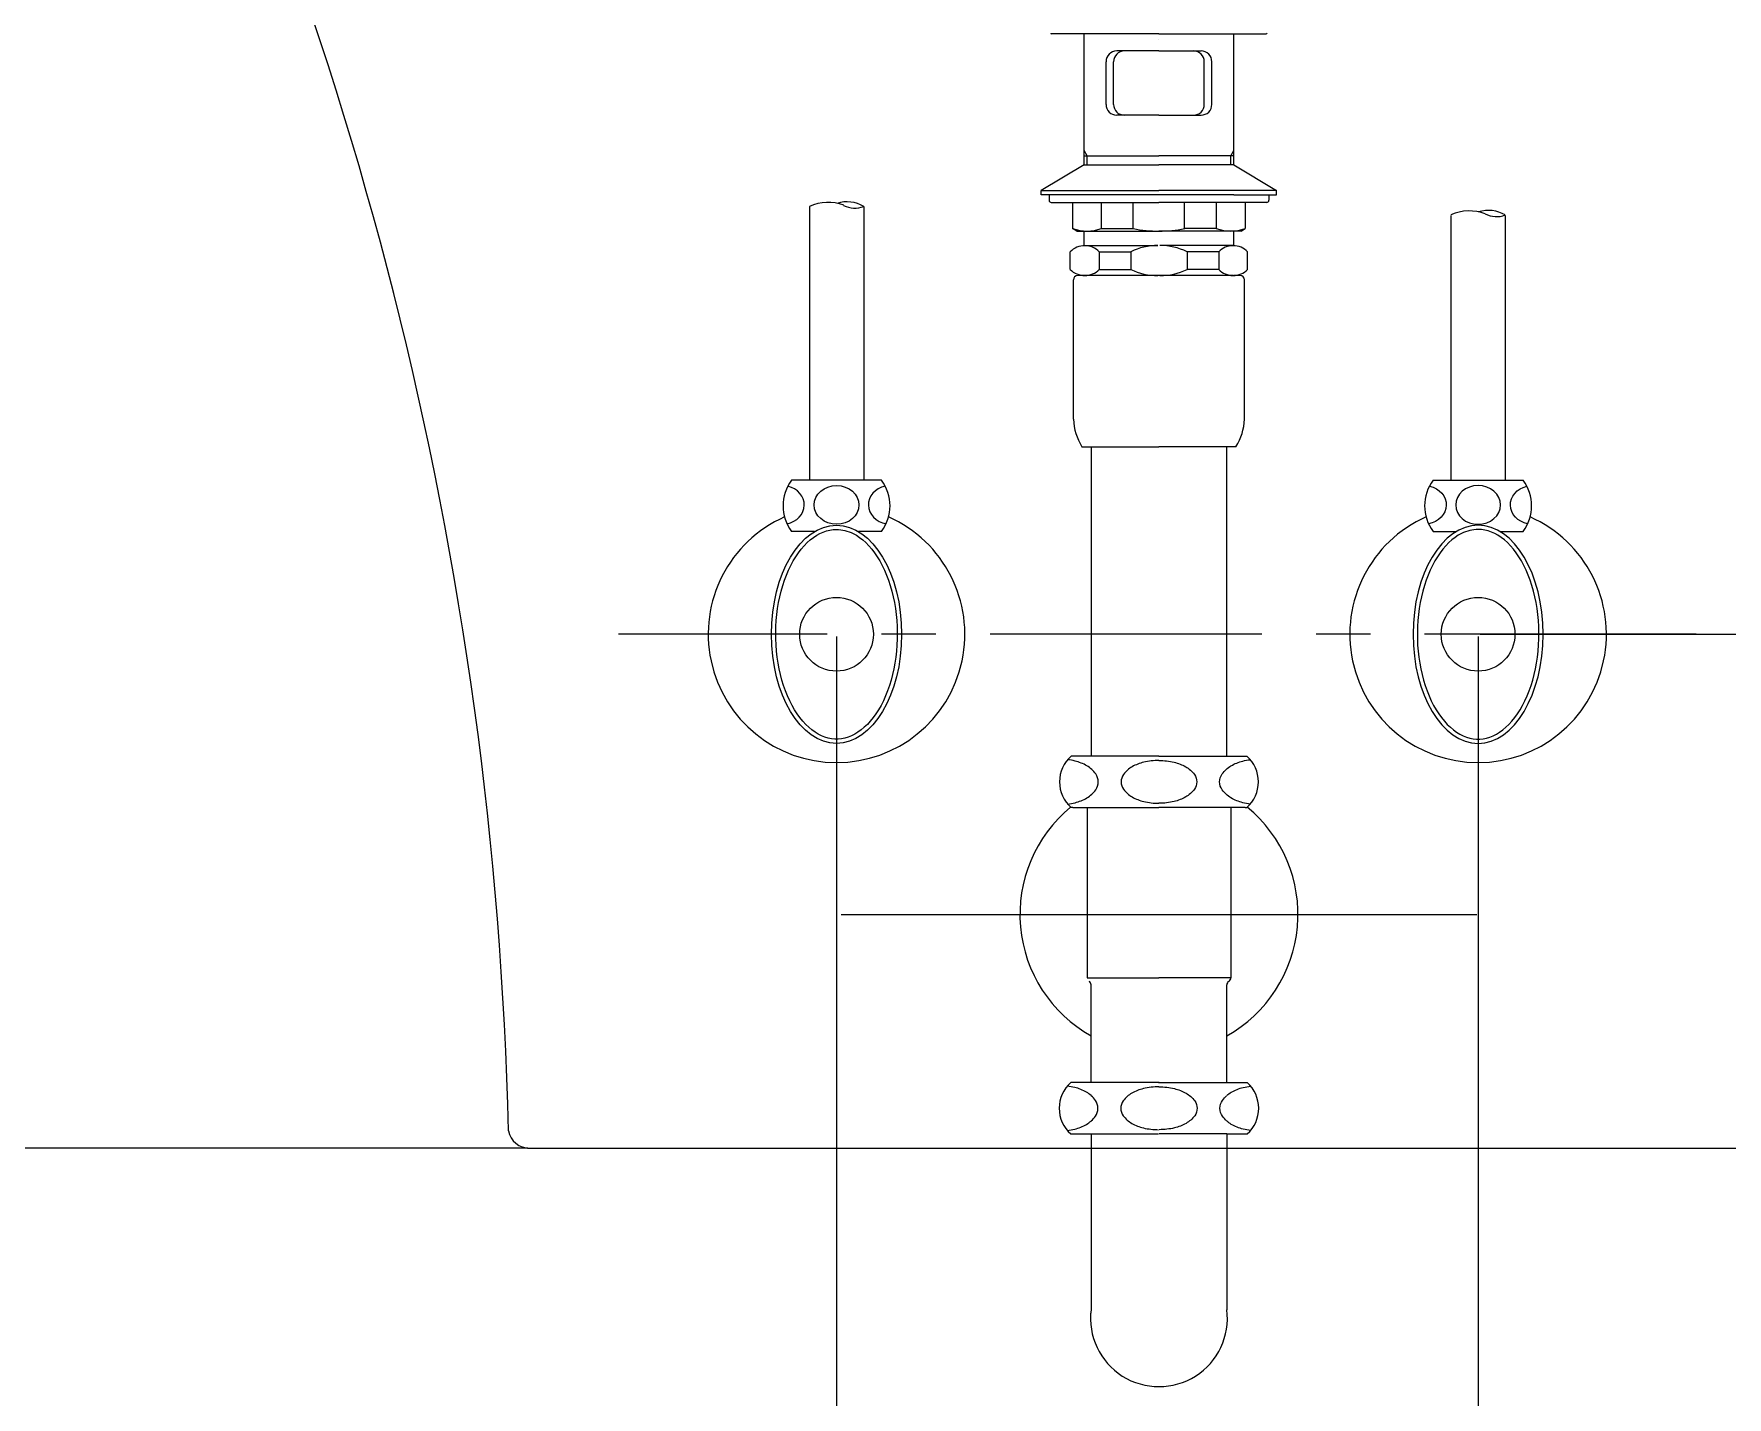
# Model space of a CAD drawing. Extents: x 69200 to 71625, y 58354 to 61785.
# Drawn here: x 69682.7 to 70078.6, y 59567.8 to 59886.5 of the extents above; entities that cross this region are included whole.
import ezdxf

# ---------------------------------------------------------------- set-up
doc = ezdxf.new("R2010")
doc.units = 0
doc.header["$MEASUREMENT"] = 0
doc.linetypes.add('CENTER', pattern=[50.8, 31.75, -6.35, 6.35, -6.35])
doc.layers.get('0').update_dxf_attribs({"linetype": 'CONTINUOUS'})
doc.layers.get('Defpoints').update_dxf_attribs({"linetype": 'CONTINUOUS'})
for name, color, linetype in [('1', 1, 'CONTINUOUS'), ('3', 3, 'CONTINUOUS'), ('4', 3, 'CONTINUOUS'), ('6', 6, 'CONTINUOUS'), ('7', 7, 'CONTINUOUS'), ('CENTER', 1, 'CONTINUOUS')]:
    doc.layers.add(name, color=color, linetype=linetype)
doc.styles.add('h', font='', dxfattribs={"height": 30})
doc.styles.get('h').set_extended_font_data('Haansoft Batang')
doc.dimstyles.new('AM_ISO$0', dxfattribs={"dimtxt": 3, "dimasz": 20, "dimexe": 10, "dimexo": 0.5, "dimgap": 10, "dimtad": 1, "dimdec": 0, "dimdsep": 46, "dimtxsty": 'h', "dimcen": -5, "dimclrd": 256, "dimclre": 256, "dimclrt": 256, "dimadec": 0, "dimazin": 2, "dimtp": 0.1, "dimtm": 0.1, "dimtfac": 0.71, "dimtdec": 0, "dimtmove": 0, "dimatfit": 3, "dimfxl": 0, "dimlwd": -1, "dimlwe": -1, "dimarcsym": 0})

# ---------------------------------------------------------------- blocks, each defined once
blk = doc.blocks.new('A$C0AD15609')
at = {"layer": '1', "color": 0}
blk.add_line((148.65, 110.05), (0, 110.05), dxfattribs=at)
at = {"layer": '4', "color": 0}
for p, q in [((58.08, 147.09), (53.78, 147.09)), ((74.33, 147.09), (58.08, 147.09)), ((74.33, 147.09), (90.58, 147.09)), ((90.58, 147.09), (94.87, 147.09)), ((54.18, 135.09), (53.78, 135.09)), ((54.18, 135.09), (74.33, 135.09)), ((57.53, 135.09), (57.53, 95.31)), ((94.48, 135.09), (74.33, 135.09)), ((91.13, 135.09), (91.13, 95.31)), ((94.48, 135.09), (94.87, 135.09)), ((57.53, 95.31), (74.33, 95.31)), ((91.13, 95.31), (74.33, 95.31)), ((58.45, 70.79), (58.45, 93.67)), ((90.2, 70.79), (90.2, 93.67)), ((58.45, 70.79), (53.71, 70.79)), ((74.25, 70.79), (58.45, 70.79)), ((74.25, 70.79), (74.33, 70.79)), ((74.4, 70.79), (74.33, 70.79)), ((74.4, 70.79), (90.2, 70.79)), ((90.2, 70.79), (94.94, 70.79)), ((53.71, 58.79), (58.45, 58.79)), ((58.45, 58.79), (74.25, 58.79)), ((58.45, 58.79), (58.45, 17.71)), ((90.2, 58.79), (74.4, 58.79)), ((90.2, 58.79), (90.2, 17.71)), ((90.2, 58.79), (94.94, 58.79))]:
    blk.add_line(p, q, dxfattribs=at)
for points in [[(60.13, 141.09, 0.155217), (59.54, 142.95, 0.106747), (57.48, 144.84, 0.073043), (54.71, 145.96, 0.028511), (52.98, 146.27, 0.059523)], [(66.04, 142.83, 0.32729), (66.04, 139.35, 0.106373), (68.07, 137.56, 0.071219), (70.77, 136.5, 0.057537), (74.33, 136.09, 0.057537)], [(74.33, 146.09, 0.057537), (70.77, 145.68, 0.071219), (68.07, 144.63, 0.106373), (66.04, 142.83, 0.159483)], [(74.33, 146.09, -0.057537), (77.88, 145.68, -0.071219), (80.58, 144.63, -0.106373), (82.61, 142.83, -0.159483)], [(82.61, 142.83, -0.32729), (82.61, 139.35, -0.106373), (80.58, 137.56, -0.071219), (77.88, 136.5, -0.057537), (74.33, 136.09, -0.057537)], [(88.52, 141.09, -0.155217), (89.11, 142.95, -0.106747), (91.17, 144.84, -0.073043), (93.94, 145.96, -0.028511), (95.67, 146.27, -0.059523)], [(52.98, 135.91, 0.028511), (54.71, 136.23, 0.073043), (57.48, 137.34, 0.106747), (59.54, 139.24, 0.155217), (60.13, 141.09, 0.155217)], [(95.67, 135.91, -0.028511), (93.94, 136.23, -0.073043), (91.17, 137.34, -0.106747), (89.11, 139.24, -0.155217), (88.52, 141.09, -0.155217)], [(58.45, 67.78, 0.049056), (57.4, 68.54, 0.073043), (54.63, 69.66, 0.028511), (52.9, 69.97)], [(60.05, 64.79, 0.155217), (59.46, 66.65, 0.054411), (58.51, 67.72, 0.054411)], [(74.33, 69.79, 0.05879), (70.69, 69.38, 0.071219), (67.99, 68.33, 0.106373), (65.97, 66.53, 0.159483)], [(74.33, 69.79, -0.05879), (77.96, 69.38, -0.071219), (80.66, 68.33, -0.106373), (82.68, 66.53, -0.159483)], [(88.6, 64.79, -0.155217), (89.19, 66.65, -0.05495), (90.15, 67.73, -0.05495)], [(90.2, 67.78, -0.049056), (91.25, 68.54, -0.073043), (94.02, 69.66, -0.028511), (95.75, 69.97)], [(58.51, 61.86, 0.054321), (59.46, 62.94, 0.155217), (60.05, 64.79)], [(65.97, 66.53, 0.32729), (65.97, 63.05, 0.106373), (67.99, 61.26, 0.071219), (70.69, 60.2, 0.057537), (74.25, 59.79, 0.057537)], [(82.68, 66.53, -0.32729), (82.68, 63.05, -0.106373), (80.66, 61.26, -0.071219), (77.96, 60.2, -0.057537), (74.4, 59.79, -0.057537)], [(90.14, 61.86, -0.054539), (89.19, 62.94, -0.155217), (88.6, 64.79)], [(52.9, 59.61, 0.028511), (54.63, 59.93, 0.073043), (57.4, 61.04, 0.049056), (58.45, 61.81, 0.049056)], [(95.75, 59.61, -0.028511), (94.02, 59.93, -0.073043), (91.25, 61.04, -0.049056), (90.2, 61.81, -0.049056)]]:
    blk.add_lwpolyline(points, format="xyb", dxfattribs=at)
for centre, radius, start, end in [((59.08, 141.09), 8, 131.4096, 228.5904), ((89.58, 141.09), 8, 311.4096, 48.5904), ((74.33, 110.09), 32.5, 129.4471, 240.7605), ((74.33, 110.09), 32.5, 299.2395, 50.5529), ((90.13, 95.31), 1, 301.2974, 0), ((57.53, 93.67), 0.925, 0, 58.7026), ((91.13, 93.67), 0.925, 121.2974, 180), ((59, 64.79), 8, 131.4096, 228.5904), ((89.65, 64.79), 8, 311.4096, 48.5904), ((74.33, 15.72), 16, 172.8334, 7.1666), ((74.33, 15.72), 16, 172.8334, 180)]:
    blk.add_arc(centre, radius, start, end, dxfattribs=at)
blk = doc.blocks.new('A$C6F841AA5')
at = {"layer": '6', "color": 0}
for p, q in [((44.65, 130), (44.65, 66)), ((57.35, 130), (57.35, 66)), ((194.65, 127.88), (194.65, 66)), ((207.35, 127.9), (207.35, 66)), ((57.35, 66), (40.5, 66)), ((61.5, 66), (57.35, 66)), ((190.5, 66), (194.65, 66)), ((194.65, 66), (211.5, 66)), ((45.86, 54), (40.5, 54)), ((61.5, 54), (56.14, 54)), ((190.5, 54), (195.86, 54)), ((206.14, 54), (211.5, 54))]:
    blk.add_line(p, q, dxfattribs=at)
for centre in [(51, 30), (201, 30)]:
    blk.add_circle(centre, 8.62, dxfattribs=at)
for centre, radius, start, end in [((48.5, 60), 10, 143.1301, 216.8699), ((53.5, 60), 10, 323.1301, 36.8699), ((198.5, 60), 10, 143.1301, 216.8699), ((203.5, 60), 10, 323.1301, 36.8699), ((51, 30), 30, 113.9173, 66.0827), ((201, 30), 30, 113.9173, 66.0827)]:
    blk.add_arc(centre, radius, start, end, dxfattribs=at)
for centre, major_axis, start_param, end_param in [((38.23, 60.23), (-5.23, 0), 1.800504, 4.443058), ((63.68, 60.23), (5.23, 0), 1.824119, 4.49897)]:
    blk.add_ellipse(centre, major_axis=major_axis, ratio=0.866391, start_param=start_param, end_param=end_param, dxfattribs=at)
for centre, major_axis, ratio in [((51, 60.23), (5.23, 0), 0.866391), ((51, 30), (0, 25.5), 0.596529)]:
    blk.add_ellipse(centre, major_axis=major_axis, ratio=ratio, dxfattribs=at)
at = {"layer": '6', "color": 0, "extrusion": (0, 0, -1)}
for centre, major_axis, start_param, end_param in [((188.32, 60.23), (-5.23, 0), 1.824119, 4.49897), ((213.77, 60.23), (5.23, 0), 1.800504, 4.443058)]:
    blk.add_ellipse(centre, major_axis=major_axis, ratio=0.866391, start_param=start_param, end_param=end_param, dxfattribs=at)
for centre, major_axis, ratio in [((201, 60.23), (-5.23, 0), 0.866391), ((201, 30), (0, 25.5), 0.596529)]:
    blk.add_ellipse(centre, major_axis=major_axis, ratio=ratio, dxfattribs=at)
at = {"layer": '6', "color": 0}
for points in [[(51, 54.5), (48.92, 54.5), (46.82, 53.69), (42.92, 50.45), (41.15, 48.01), (38.43, 41.98), (37.47, 38.4), (36.62, 30.88), (36.72, 26.95), (37.96, 19.6), (39.09, 16.17), (42.1, 10.58), (43.98, 8.43), (47.98, 5.78), (50.09, 5.28), (54.24, 5.89), (56.33, 7.01), (60.08, 10.84), (61.73, 13.54), (64.14, 19.97), (64.9, 23.67), (65.37, 31.29), (65.06, 35.19), (63.46, 42.33), (62.16, 45.57), (58.89, 50.67), (56.93, 52.53), (53.61, 54.19), (52.3, 54.5), (51, 54.5)], [(201, 54.5), (203.08, 54.5), (205.18, 53.69), (209.08, 50.45), (210.85, 48.01), (213.57, 41.98), (214.53, 38.4), (215.38, 30.88), (215.28, 26.95), (214.04, 19.6), (212.91, 16.17), (209.9, 10.58), (208.02, 8.43), (204.02, 5.78), (201.91, 5.28), (197.76, 5.89), (195.67, 7.01), (191.92, 10.84), (190.27, 13.54), (187.86, 19.97), (187.1, 23.67), (186.63, 31.29), (186.94, 35.19), (188.54, 42.33), (189.84, 45.57), (193.11, 50.67), (195.07, 52.53), (198.39, 54.19), (199.7, 54.5), (201, 54.5)]]:
    blk.add_open_spline(points, degree=3, knots=[0, 0, 0, 0, 0.46111, 0.46111, 0.922219, 0.922219, 1.383329, 1.383329, 1.844439, 1.844439, 2.305549, 2.305549, 2.766658, 2.766658, 3.227768, 3.227768, 3.688878, 3.688878, 4.149988, 4.149988, 4.611097, 4.611097, 5.072207, 5.072207, 5.533317, 5.533317, 5.994427, 5.994427, 6.283185, 6.283185, 6.283185, 6.283185], dxfattribs=at)
at = {"layer": 'CENTER', "color": 0, "linetype": 'CENTER', "ltscale": 2}
blk.add_line((252, 30), (0, 30), dxfattribs=at)
blk = doc.blocks.new('*D31')
at = {"linetype": 'ByBlock'}
for p, q in [((70028.24, 60025.85), (70265.27, 60025.85)), ((70255.27, 60005.85), (70255.27, 59766.15)), ((70020.86, 59746.15), (70265.27, 59746.15))]:
    blk.add_line(p, q, dxfattribs=at)
for points in [[(70251.94, 60005.85), (70258.61, 60005.85), (70255.27, 60025.85)], [(70251.94, 59766.15), (70258.61, 59766.15), (70255.27, 59746.15)]]:
    blk.add_solid(points)
at = {"layer": 'Defpoints', "color": 0}
for p in [(70027.74, 60025.85), (70020.36, 59746.15), (70255.27, 59746.15)]:
    blk.add_point(p, dxfattribs=at)
at = {"insert": (70230.27, 59886), "char_height": 30, "attachment_point": 5, "rotation": 90, "style": 'h'}
blk.add_mtext('280', dxfattribs=at)
blk = doc.blocks.new('*D24')
at = {"linetype": 'ByBlock'}
for p, q in [((69700.23, 60025.85), (69625.13, 60025.85)), ((69635.13, 59646), (69635.13, 60005.85)), ((69798.21, 59626), (69625.13, 59626))]:
    blk.add_line(p, q, dxfattribs=at)
for points in [[(69631.8, 60005.85), (69638.47, 60005.85), (69635.13, 60025.85)], [(69631.8, 59646), (69638.47, 59646), (69635.13, 59626)]]:
    blk.add_solid(points)
at = {"layer": 'Defpoints', "color": 0}
for p in [(69635.13, 60025.85), (69700.73, 60025.85), (69798.71, 59626)]:
    blk.add_point(p, dxfattribs=at)
at = {"insert": (69610.13, 59825.93), "char_height": 30, "attachment_point": 5, "rotation": 90, "style": 'h'}
blk.add_mtext('400', dxfattribs=at)
blk = doc.blocks.new('*D32')
at = {"linetype": 'ByBlock'}
for p, q in [((69870.36, 59745.65), (69870.36, 59491.61)), ((70020.36, 59745.65), (70020.36, 59491.61)), ((69890.36, 59501.61), (70000.36, 59501.61))]:
    blk.add_line(p, q, dxfattribs=at)
for points in [[(69890.36, 59504.94), (69890.36, 59498.28), (69870.36, 59501.61)], [(70000.36, 59504.94), (70000.36, 59498.28), (70020.36, 59501.61)]]:
    blk.add_solid(points)
at = {"layer": 'Defpoints', "color": 0}
for p in [(69870.36, 59746.15), (70020.36, 59746.15), (70020.36, 59501.61)]:
    blk.add_point(p, dxfattribs=at)
at = {"insert": (69945.36, 59526.61), "char_height": 30, "attachment_point": 5, "style": 'h'}
blk.add_mtext('150', dxfattribs=at)

msp = doc.modelspace()

# ---------------------------------------------------------------- linework, layer by layer
for p, q in [((69947.74, 59789.99, -57.71), (69945.74, 59789.99, -57.71)), ((69798.09, 59626, -57.71), (70092.9, 59626, -57.71))]:
    msp.add_line(p, q)
for centre, radius, start, end in [((68910.53, 59608.69, -57.71), 883.4, 1.38699, 27.06983), ((69798.58, 59631, -57.71), 5, 190.7145, 270)]:
    msp.add_arc(centre, radius, start, end)
at = {"layer": '3', "color": 0}
for p, q in [((69945.74, 59886.49, -57.71), (69920.64, 59886.49, -57.71)), ((69945.74, 59886.49, -57.71), (69920.64, 59886.49, -57.71)), ((69928.24, 59855.9, -57.71), (69928.24, 59886.49, -57.71)), ((69928.24, 59855.9, -57.71), (69928.24, 59886.49, -57.71)), ((69945.74, 59886.49, -57.71), (69970.84, 59886.49, -57.71)), ((69945.74, 59886.49, -57.71), (69970.84, 59886.49, -57.71)), ((69963.24, 59855.9, -57.71), (69963.24, 59886.49, -57.71)), ((69963.24, 59855.9, -57.71), (69963.24, 59886.49, -57.71)), ((69945.74, 59882.49, -57.71), (69935.86, 59882.49, -57.71)), ((69945.74, 59882.49, -57.71), (69935.86, 59882.49, -57.71)), ((69945.74, 59882.49, -57.71), (69955.61, 59882.49, -57.71)), ((69945.74, 59882.49, -57.71), (69955.61, 59882.49, -57.71)), ((69933.36, 59869.99, -57.71), (69933.36, 59879.99, -57.71)), ((69933.36, 59869.99, -57.71), (69933.36, 59879.99, -57.71)), ((69935.13, 59869.99, -57.71), (69935.13, 59879.99, -57.71)), ((69935.13, 59869.99, -57.71), (69935.13, 59879.99, -57.71)), ((69956.34, 59869.99, -57.71), (69956.34, 59879.99, -57.71)), ((69956.34, 59869.99, -57.71), (69956.34, 59879.99, -57.71)), ((69958.11, 59869.99, -57.71), (69958.11, 59879.99, -57.71)), ((69958.11, 59869.99, -57.71), (69958.11, 59879.99, -57.71)), ((69945.74, 59867.49, -57.71), (69935.86, 59867.49, -57.71)), ((69945.74, 59867.49, -57.71), (69935.86, 59867.49, -57.71)), ((69945.74, 59867.49, -57.71), (69955.61, 59867.49, -57.71)), ((69945.74, 59867.49, -57.71), (69955.61, 59867.49, -57.71)), ((69928.94, 59857.99, -57.71), (69928.24, 59859.2, -57.71)), ((69928.94, 59857.99, -57.71), (69928.24, 59859.2, -57.71)), ((69928.24, 59857.99, -57.71), (69945.74, 59857.99, -57.71)), ((69928.24, 59857.99, -57.71), (69945.74, 59857.99, -57.71)), ((69928.94, 59855.9, -57.71), (69928.94, 59857.99, -57.71)), ((69928.94, 59855.9, -57.71), (69928.94, 59857.99, -57.71)), ((69963.24, 59857.99, -57.71), (69945.74, 59857.99, -57.71)), ((69963.24, 59857.99, -57.71), (69945.74, 59857.99, -57.71)), ((69962.54, 59857.99, -57.71), (69963.24, 59859.2, -57.71)), ((69962.54, 59857.99, -57.71), (69963.24, 59859.2, -57.71)), ((69962.54, 59855.9, -57.71), (69962.54, 59857.99, -57.71)), ((69962.54, 59855.9, -57.71), (69962.54, 59857.99, -57.71)), ((69928.24, 59855.9, -57.71), (69918.24, 59849.9, -57.71)), ((69928.24, 59855.9, -57.71), (69918.24, 59849.9, -57.71)), ((69928.24, 59855.9, -57.71), (69945.74, 59855.9, -57.71)), ((69928.24, 59855.9, -57.71), (69945.74, 59855.9, -57.71)), ((69963.24, 59855.9, -57.71), (69945.74, 59855.9, -57.71)), ((69963.24, 59855.9, -57.71), (69945.74, 59855.9, -57.71)), ((69963.24, 59855.9, -57.71), (69973.24, 59849.9, -57.71)), ((69963.24, 59855.9, -57.71), (69973.24, 59849.9, -57.71)), ((69918.24, 59849.9, -57.71), (69945.74, 59849.9, -57.71)), ((69918.24, 59848.9, -57.71), (69918.24, 59849.9, -57.71)), ((69918.24, 59849.9, -57.71), (69945.74, 59849.9, -57.71)), ((69918.24, 59848.9, -57.71), (69918.24, 59849.9, -57.71)), ((69973.24, 59849.9, -57.71), (69945.74, 59849.9, -57.71)), ((69973.24, 59849.9, -57.71), (69945.74, 59849.9, -57.71)), ((69973.24, 59848.9, -57.71), (69973.24, 59849.9, -57.71)), ((69973.24, 59848.9, -57.71), (69973.24, 59849.9, -57.71)), ((69928.24, 59848.9, -57.71), (69918.24, 59848.9, -57.71)), ((69928.24, 59848.9, -57.71), (69918.24, 59848.9, -57.71)), ((69920.05, 59848.9, -57.71), (69920.05, 59847.6, -57.71)), ((69920.05, 59848.9, -57.71), (69920.05, 59847.6, -57.71)), ((69920.55, 59847.1, -57.71), (69925.55, 59847.1, -57.71)), ((69920.55, 59847.1, -57.71), (69925.55, 59847.1, -57.71)), ((69925.55, 59847.1, -57.71), (69945.74, 59847.1, -57.71)), ((69925.55, 59847.1, -57.71), (69925.55, 59840.97, -57.71)), ((69925.55, 59847.1, -57.71), (69945.74, 59847.1, -57.71)), ((69925.55, 59847.1, -57.71), (69925.55, 59840.97, -57.71)), ((69963.24, 59848.9, -57.71), (69928.24, 59848.9, -57.71)), ((69963.24, 59848.9, -57.71), (69928.24, 59848.9, -57.71)), ((69932.32, 59840.97, -57.71), (69932.32, 59847.1, -57.71)), ((69932.32, 59840.97, -57.71), (69932.32, 59847.1, -57.71)), ((69939.72, 59840.97, -57.71), (69939.72, 59847.1, -57.71)), ((69939.72, 59840.97, -57.71), (69939.72, 59847.1, -57.71)), ((69965.93, 59847.1, -57.71), (69945.74, 59847.1, -57.71)), ((69965.93, 59847.1, -57.71), (69945.74, 59847.1, -57.71)), ((69951.75, 59840.97, -57.71), (69951.75, 59847.1, -57.71)), ((69951.75, 59840.97, -57.71), (69951.75, 59847.1, -57.71)), ((69959.16, 59840.97, -57.71), (69959.16, 59847.1, -57.71)), ((69959.16, 59840.97, -57.71), (69959.16, 59847.1, -57.71)), ((69963.24, 59848.9, -57.71), (69973.24, 59848.9, -57.71)), ((69963.24, 59848.9, -57.71), (69973.24, 59848.9, -57.71)), ((69965.93, 59847.1, -57.71), (69965.93, 59840.97, -57.71)), ((69970.93, 59847.1, -57.71), (69965.93, 59847.1, -57.71)), ((69965.93, 59847.1, -57.71), (69965.93, 59840.97, -57.71)), ((69970.93, 59847.1, -57.71), (69965.93, 59847.1, -57.71)), ((69971.43, 59848.9, -57.71), (69971.43, 59847.6, -57.71)), ((69971.43, 59848.9, -57.71), (69971.43, 59847.6, -57.71)), ((69926.55, 59840.4, -57.71), (69925.55, 59840.97, -57.71)), ((69926.55, 59840.4, -57.71), (69925.55, 59840.97, -57.71)), ((69926.55, 59840.4, -57.71), (69927.95, 59840.4, -57.71)), ((69926.55, 59840.4, -57.71), (69927.95, 59840.4, -57.71)), ((69927.95, 59840.4, -57.71), (69945.74, 59840.4, -57.71)), ((69927.95, 59840.4, -57.71), (69945.74, 59840.4, -57.71)), ((69928.24, 59836.99, -57.71), (69928.24, 59840.4, -57.71)), ((69928.24, 59836.99, -57.71), (69928.24, 59840.4, -57.71)), ((69932.32, 59840.97, -57.71), (69939.72, 59840.97, -57.71)), ((69932.32, 59840.97, -57.71), (69939.72, 59840.97, -57.71)), ((69963.53, 59840.4, -57.71), (69945.74, 59840.4, -57.71)), ((69963.53, 59840.4, -57.71), (69945.74, 59840.4, -57.71)), ((69959.16, 59840.97, -57.71), (69951.75, 59840.97, -57.71)), ((69959.16, 59840.97, -57.71), (69951.75, 59840.97, -57.71)), ((69963.24, 59836.99, -57.71), (69963.24, 59840.4, -57.71)), ((69963.24, 59836.99, -57.71), (69963.24, 59840.4, -57.71)), ((69964.93, 59840.4, -57.71), (69963.53, 59840.4, -57.71)), ((69964.93, 59840.4, -57.71), (69963.53, 59840.4, -57.71)), ((69964.93, 59840.4, -57.71), (69965.93, 59840.97, -57.71)), ((69964.93, 59840.4, -57.71), (69965.93, 59840.97, -57.71)), ((69924.99, 59831.44, -57.71), (69924.99, 59835.55, -57.71)), ((69924.99, 59831.44, -57.71), (69924.99, 59835.55, -57.71)), ((69928.38, 59836.99, -57.71), (69945.49, 59836.99, -57.71)), ((69928.38, 59836.99, -57.71), (69945.49, 59836.99, -57.71)), ((69931.77, 59835.55, -57.71), (69939.17, 59835.55, -57.71)), ((69931.77, 59835.55, -57.71), (69931.77, 59831.44, -57.71)), ((69931.77, 59835.55, -57.71), (69939.17, 59835.55, -57.71)), ((69931.77, 59835.55, -57.71), (69931.77, 59831.44, -57.71)), ((69939.17, 59835.55, -57.71), (69939.17, 59831.44, -57.71)), ((69939.17, 59835.55, -57.71), (69939.17, 59831.44, -57.71)), ((69963.09, 59836.99, -57.71), (69945.98, 59836.99, -57.71)), ((69963.09, 59836.99, -57.71), (69945.98, 59836.99, -57.71)), ((69952.31, 59835.55, -57.71), (69952.31, 59831.44, -57.71)), ((69959.71, 59835.55, -57.71), (69952.31, 59835.55, -57.71)), ((69952.31, 59835.55, -57.71), (69952.31, 59831.44, -57.71)), ((69959.71, 59835.55, -57.71), (69952.31, 59835.55, -57.71)), ((69959.71, 59835.55, -57.71), (69959.71, 59831.44, -57.71)), ((69959.71, 59835.55, -57.71), (69959.71, 59831.44, -57.71)), ((69966.48, 59831.44, -57.71), (69966.48, 59835.55, -57.71)), ((69966.48, 59831.44, -57.71), (69966.48, 59835.55, -57.71)), ((69945.74, 59829.99, -57.71), (69926.74, 59829.99, -57.71)), ((69945.74, 59829.99, -57.71), (69926.74, 59829.99, -57.71)), ((69931.77, 59831.44, -57.71), (69939.17, 59831.44, -57.71)), ((69931.77, 59831.44, -57.71), (69939.17, 59831.44, -57.71)), ((69963.09, 59829.99, -57.71), (69945.74, 59829.99, -57.71)), ((69963.09, 59829.99, -57.71), (69945.74, 59829.99, -57.71)), ((69959.71, 59831.44, -57.71), (69952.31, 59831.44, -57.71)), ((69959.71, 59831.44, -57.71), (69952.31, 59831.44, -57.71)), ((69962.54, 59829.99, -57.71), (69963.09, 59829.99, -57.71)), ((69962.54, 59829.99, -57.71), (69963.09, 59829.99, -57.71)), ((69963.09, 59829.99, -57.71), (69963.49, 59829.99, -57.71)), ((69963.09, 59829.99, -57.71), (69963.49, 59829.99, -57.71)), ((69964.74, 59829.99, -57.71), (69963.24, 59829.99, -57.71)), ((69964.74, 59829.99, -57.71), (69963.24, 59829.99, -57.71)), ((69925.74, 59796.39, -57.71), (69925.74, 59828.99, -57.71)), ((69925.74, 59796.39, -57.71), (69925.74, 59828.99, -57.71)), ((69965.74, 59796.39, -57.71), (69965.74, 59828.99, -57.71)), ((69965.74, 59823.63, -57.71), (69965.74, 59828.99, -57.71)), ((69965.74, 59796.39, -57.71), (69965.74, 59828.99, -57.71)), ((69965.74, 59823.63, -57.71), (69965.74, 59828.99, -57.71)), ((69927.74, 59789.99, -57.71), (69945.74, 59789.99, -57.71)), ((69927.74, 59789.99, -57.71), (69945.74, 59789.99, -57.71)), ((69929.86, 59789.99, -57.71), (69929.86, 59723.99, -57.71)), ((69929.86, 59789.99, -57.71), (69929.86, 59717.64, -57.71)), ((69963.74, 59789.99, -57.71), (69945.74, 59789.99, -57.71)), ((69963.74, 59789.99, -57.71), (69945.74, 59789.99, -57.71)), ((69961.61, 59723.99, -57.71), (69961.61, 59789.99, -57.71)), ((69961.61, 59717.64, -57.71), (69961.61, 59789.99, -57.71))]:
    msp.add_line(p, q, dxfattribs=at)
for centre, radius, start, end in [((69920.64, 59886.69, -57.71), 0.2, 180, 270), ((69920.64, 59886.69, -57.71), 0.2, 180, 270), ((69970.84, 59886.69, -57.71), 0.2, 270, 0), ((69970.84, 59886.69, -57.71), 0.2, 270, 0), ((69935.86, 59879.99, -57.71), 2.5, 90, 180), ((69935.86, 59879.99, -57.71), 2.5, 90, 180), ((69937.63, 59879.99, -57.71), 2.5, 90, 180), ((69937.63, 59879.99, -57.71), 2.5, 90, 180), ((69953.84, 59879.99, -57.71), 2.5, 0, 90), ((69953.84, 59879.99, -57.71), 2.5, 0, 90), ((69955.61, 59879.99, -57.71), 2.5, 0, 90), ((69955.61, 59879.99, -57.71), 2.5, 0, 90), ((69935.86, 59869.99, -57.71), 2.5, 180, 270), ((69935.86, 59869.99, -57.71), 2.5, 180, 270), ((69937.63, 59869.99, -57.71), 2.5, 180, 270), ((69937.63, 59869.99, -57.71), 2.5, 180, 270), ((69953.84, 59869.99, -57.71), 2.5, 270, 0), ((69953.84, 59869.99, -57.71), 2.5, 270, 0), ((69955.61, 59869.99, -57.71), 2.5, 270, 0), ((69955.61, 59869.99, -57.71), 2.5, 270, 0), ((69920.55, 59847.6, -57.71), 0.5, 180, 270), ((69920.55, 59847.6, -57.71), 0.5, 180, 270), ((69970.93, 59847.6, -57.71), 0.5, 270, 0), ((69970.93, 59847.6, -57.71), 0.5, 270, 0), ((69928.93, 59850.58, -57.71), 10.18, 250.5679, 289.4321), ((69928.93, 59850.58, -57.71), 10.18, 250.5679, 289.4321), ((69945.55, 59869.85, -57.71), 29.46, 258.5956, 270.3737), ((69945.55, 59869.85, -57.71), 29.46, 258.5956, 270.3737), ((69945.93, 59869.85, -57.71), 29.46, 269.6263, 281.4044), ((69945.93, 59869.85, -57.71), 29.46, 269.6263, 281.4044), ((69962.54, 59850.58, -57.71), 10.18, 250.5679, 289.4321), ((69962.54, 59850.58, -57.71), 10.18, 250.5679, 289.4321), ((69928.38, 59832.28, -57.71), 4.7, 43.9409, 136.0591), ((69928.38, 59832.28, -57.71), 4.7, 43.9409, 136.0591), ((69945.27, 59823.39, -57.71), 13.61, 89.0643, 116.6472), ((69945.27, 59823.39, -57.71), 13.61, 89.0643, 116.6472), ((69946.2, 59823.39, -57.71), 13.61, 63.3528, 90.9357), ((69946.2, 59823.39, -57.71), 13.61, 63.3528, 90.9357), ((69963.09, 59832.28, -57.71), 4.7, 43.9409, 136.0591), ((69963.09, 59832.28, -57.71), 4.7, 43.9409, 136.0591), ((69928.38, 59834.7, -57.71), 4.7, 223.9409, 316.0591), ((69928.38, 59834.7, -57.71), 4.7, 223.9409, 316.0591), ((69926.74, 59828.99, -57.71), 1, 90, 180), ((69926.74, 59828.99, -57.71), 1, 90, 180), ((69945.27, 59843.6, -57.71), 13.61, 243.3528, 270.9357), ((69945.27, 59843.6, -57.71), 13.61, 243.3528, 270.9357), ((69946.2, 59843.6, -57.71), 13.61, 269.0643, 296.6472), ((69946.2, 59843.6, -57.71), 13.61, 269.0643, 296.6472), ((69963.09, 59834.7, -57.71), 4.7, 223.9409, 316.0591), ((69963.09, 59834.7, -57.71), 4.7, 223.9409, 316.0591), ((69964.74, 59828.99, -57.71), 1, 0, 90), ((69964.74, 59828.99, -57.71), 1, 0, 90), ((69938.73, 59796.94, -57.71), 13, 182.42, 212.3), ((69938.73, 59796.94, -57.71), 13, 182.42, 212.3), ((69952.75, 59796.94, -57.71), 13, 327.7, 357.58), ((69952.75, 59796.94, -57.71), 13, 327.7, 357.58)]:
    msp.add_arc(centre, radius, start, end, dxfattribs=at)
at = {"layer": '7', "color": 0, "extrusion": (0, 1, 0)}
for p, q in [((69945.74, 59885.24, -71.9), (69945.74, 59885.24, 388.1)), ((69945.74, 59885.24, 388.1), (69945.74, 59885.24, -71.9)), ((69945.74, 59885.24, -71.9), (69945.74, 59885.24, 388.1)), ((69945.74, 59885.24, 388.1), (69945.74, 59885.24, -71.9)), ((69945.74, 59885.24, -37.71), (69945.74, 59885.24, -57.71)), ((69945.74, 59885.24, -37.71), (69945.74, 59885.24, -57.71)), ((69945.74, 59885.24, -37.71), (69945.74, 59885.24, -57.71)), ((69945.74, 59885.24, -37.71), (69945.74, 59885.24, -57.71)), ((69945.74, 59885.24, -71.9), (69945.74, 59885.24, -71.9)), ((69945.74, 59885.24, -71.9), (69945.74, 59885.24, -71.9)), ((69945.74, 59885.24, -71.9), (69945.74, 59885.24, -71.9)), ((69945.74, 59885.24, -71.9), (69945.74, 59885.24, -71.9)), ((69945.74, 59885.24, -57.71), (69945.74, 59885.24, -71.9)), ((69945.74, 59885.24, -57.71), (69945.74, 59885.24, -71.9)), ((69945.74, 59885.24, -57.71), (69945.74, 59885.24, -71.9)), ((69945.74, 59885.24, -57.71), (69945.74, 59885.24, -71.9)), ((69945.74, 59885.24, 388.1), (69945.74, 59885.24, 388.1)), ((69945.74, 59885.24, 388.1), (69945.74, 59885.24, 388.1)), ((69945.74, 59885.24, 388.1), (69945.74, 59885.24, 388.1)), ((69945.74, 59885.24, 388.1), (69945.74, 59885.24, 388.1)), ((69945.74, 59885.24, 352.79), (69945.74, 59885.24, 388.1)), ((69945.74, 59885.24, 352.79), (69945.74, 59885.24, 388.1)), ((69945.74, 59885.24, -71.9), (69945.74, 59885.24, 388.1)), ((69945.74, 59885.24, 388.1), (69945.74, 59885.24, -71.9)), ((69945.74, 59885.24, -71.9), (69945.74, 59885.24, 388.1)), ((69945.74, 59885.24, 388.1), (69945.74, 59885.24, -71.9)), ((69945.74, 59885.24, -37.71), (69945.74, 59885.24, -57.71)), ((69945.74, 59885.24, -37.71), (69945.74, 59885.24, -57.71)), ((69945.74, 59885.24, -37.71), (69945.74, 59885.24, -57.71)), ((69945.74, 59885.24, -37.71), (69945.74, 59885.24, -57.71)), ((69945.74, 59885.24, -71.9), (69945.74, 59885.24, -71.9)), ((69945.74, 59885.24, -71.9), (69945.74, 59885.24, -71.9)), ((69945.74, 59885.24, -71.9), (69945.74, 59885.24, -71.9)), ((69945.74, 59885.24, -71.9), (69945.74, 59885.24, -71.9)), ((69945.74, 59885.24, -57.71), (69945.74, 59885.24, -71.9)), ((69945.74, 59885.24, -57.71), (69945.74, 59885.24, -71.9)), ((69945.74, 59885.24, -57.71), (69945.74, 59885.24, -71.9)), ((69945.74, 59885.24, -57.71), (69945.74, 59885.24, -71.9)), ((69945.74, 59885.24, 388.1), (69945.74, 59885.24, 388.1)), ((69945.74, 59885.24, 388.1), (69945.74, 59885.24, 388.1)), ((69945.74, 59885.24, 388.1), (69945.74, 59885.24, 388.1)), ((69945.74, 59885.24, 388.1), (69945.74, 59885.24, 388.1)), ((69945.74, 59885.24, 352.79), (69945.74, 59885.24, 388.1)), ((69945.74, 59885.24, 352.79), (69945.74, 59885.24, 388.1))]:
    msp.add_line(p, q, dxfattribs=at)
at = {"layer": '7'}
for centre, radius, start, end in [((69868.32, 59836.88, -57.71), 10.23, 68.7352, 114.8952), ((69872.8, 59839.65, -57.71), 7.59, 58.9743, 107.8468), ((69874.65, 59851.48, -57.71), 5.71, 242.6509, 291.1446), ((70018.32, 59834.88, -57.71), 10.23, 68.7352, 114.8952), ((70022.8, 59837.65, -57.71), 7.59, 58.9743, 107.8468), ((70024.65, 59849.48, -57.71), 5.71, 242.6509, 291.1446)]:
    msp.add_arc(centre, radius, start, end, dxfattribs=at)
at = {"layer": '7', "color": 0}
for points, knots in [([(69945.74, 59885.24, 323.62), (69945.74, 59885.24, 262.3), (69945.74, 59885.24, 200.97), (69945.74, 59885.24, 80.53), (69945.74, 59885.24, 21.4), (69945.74, 59885.24, -37.71)], [0, 0, 0, 0, 0.509144, 0.509144, 1, 1, 1, 1]), ([(69945.74, 59885.24, 323.62), (69945.74, 59885.24, 262.3), (69945.74, 59885.24, 200.97), (69945.74, 59885.24, 80.53), (69945.74, 59885.24, 21.4), (69945.74, 59885.24, -37.71)], [0, 0, 0, 0, 0.509144, 0.509144, 1, 1, 1, 1]), ([(69945.74, 59885.24, 323.62), (69945.74, 59885.24, 262.3), (69945.74, 59885.24, 200.97), (69945.74, 59885.24, 80.53), (69945.74, 59885.24, 21.4), (69945.74, 59885.24, -37.71)], [0, 0, 0, 0, 0.509144, 0.509144, 1, 1, 1, 1]), ([(69945.74, 59885.24, 323.62), (69945.74, 59885.24, 262.3), (69945.74, 59885.24, 200.97), (69945.74, 59885.24, 80.53), (69945.74, 59885.24, 21.4), (69945.74, 59885.24, -37.71)], [0, 0, 0, 0, 0.509144, 0.509144, 1, 1, 1, 1]), ([(69945.74, 59885.24, 352.79), (69945.74, 59885.24, 352.79), (69945.74, 59885.24, 352.89), (69945.74, 59885.24, 353.27), (69945.74, 59885.24, 353.53), (69945.74, 59885.24, 353.85)], [0, 0, 0, 0, 0.535587, 0.535587, 1, 1, 1, 1]), ([(69945.74, 59885.24, 352.79), (69945.74, 59885.24, 352.79), (69945.74, 59885.24, 352.89), (69945.74, 59885.24, 353.27), (69945.74, 59885.24, 353.53), (69945.74, 59885.24, 353.85)], [0, 0, 0, 0, 0.535587, 0.535587, 1, 1, 1, 1]), ([(69945.74, 59885.24, 352.79), (69945.74, 59885.24, 352.79), (69945.74, 59885.24, 352.89), (69945.74, 59885.24, 353.27), (69945.74, 59885.24, 353.53), (69945.74, 59885.24, 353.85)], [0, 0, 0, 0, 0.535587, 0.535587, 1, 1, 1, 1]), ([(69945.74, 59885.24, 352.79), (69945.74, 59885.24, 352.79), (69945.74, 59885.24, 352.89), (69945.74, 59885.24, 353.27), (69945.74, 59885.24, 353.53), (69945.74, 59885.24, 353.85)], [0, 0, 0, 0, 0.535587, 0.535587, 1, 1, 1, 1]), ([(69945.74, 59885.24, 323.62), (69945.74, 59885.24, 327.62), (69945.74, 59885.24, 331.61), (69945.74, 59885.24, 338.93), (69945.74, 59885.24, 342.32), (69945.74, 59885.24, 347.91), (69945.74, 59885.24, 350.15), (69945.74, 59885.24, 353.14), (69945.74, 59885.24, 353.89), (69945.74, 59885.24, 353.85)], [0, 0, 0, 0, 0.25, 0.25, 0.5, 0.5, 0.75, 0.75, 1, 1, 1, 1]), ([(69945.74, 59885.24, 323.62), (69945.74, 59885.24, 327.62), (69945.74, 59885.24, 331.61), (69945.74, 59885.24, 338.93), (69945.74, 59885.24, 342.32), (69945.74, 59885.24, 347.91), (69945.74, 59885.24, 350.15), (69945.74, 59885.24, 353.14), (69945.74, 59885.24, 353.89), (69945.74, 59885.24, 353.85)], [0, 0, 0, 0, 0.25, 0.25, 0.5, 0.5, 0.75, 0.75, 1, 1, 1, 1]), ([(69945.74, 59885.24, 323.62), (69945.74, 59885.24, 327.62), (69945.74, 59885.24, 331.61), (69945.74, 59885.24, 338.93), (69945.74, 59885.24, 342.32), (69945.74, 59885.24, 347.91), (69945.74, 59885.24, 350.15), (69945.74, 59885.24, 353.14), (69945.74, 59885.24, 353.89), (69945.74, 59885.24, 353.85)], [0, 0, 0, 0, 0.25, 0.25, 0.5, 0.5, 0.75, 0.75, 1, 1, 1, 1]), ([(69945.74, 59885.24, 323.62), (69945.74, 59885.24, 327.62), (69945.74, 59885.24, 331.61), (69945.74, 59885.24, 338.93), (69945.74, 59885.24, 342.32), (69945.74, 59885.24, 347.91), (69945.74, 59885.24, 350.15), (69945.74, 59885.24, 353.14), (69945.74, 59885.24, 353.89), (69945.74, 59885.24, 353.85)], [0, 0, 0, 0, 0.25, 0.25, 0.5, 0.5, 0.75, 0.75, 1, 1, 1, 1]), ([(69945.74, 59885.24, 323.62), (69945.74, 59885.24, 262.3), (69945.74, 59885.24, 200.97), (69945.74, 59885.24, 80.53), (69945.74, 59885.24, 21.4), (69945.74, 59885.24, -37.71)], [0, 0, 0, 0, 0.509144, 0.509144, 1, 1, 1, 1]), ([(69945.74, 59885.24, 323.62), (69945.74, 59885.24, 262.3), (69945.74, 59885.24, 200.97), (69945.74, 59885.24, 80.53), (69945.74, 59885.24, 21.4), (69945.74, 59885.24, -37.71)], [0, 0, 0, 0, 0.509144, 0.509144, 1, 1, 1, 1]), ([(69945.74, 59885.24, 323.62), (69945.74, 59885.24, 262.3), (69945.74, 59885.24, 200.97), (69945.74, 59885.24, 80.53), (69945.74, 59885.24, 21.4), (69945.74, 59885.24, -37.71)], [0, 0, 0, 0, 0.509144, 0.509144, 1, 1, 1, 1]), ([(69945.74, 59885.24, 323.62), (69945.74, 59885.24, 262.3), (69945.74, 59885.24, 200.97), (69945.74, 59885.24, 80.53), (69945.74, 59885.24, 21.4), (69945.74, 59885.24, -37.71)], [0, 0, 0, 0, 0.509144, 0.509144, 1, 1, 1, 1]), ([(69945.74, 59885.24, 352.79), (69945.74, 59885.24, 352.79), (69945.74, 59885.24, 352.89), (69945.74, 59885.24, 353.27), (69945.74, 59885.24, 353.53), (69945.74, 59885.24, 353.85)], [0, 0, 0, 0, 0.535587, 0.535587, 1, 1, 1, 1]), ([(69945.74, 59885.24, 352.79), (69945.74, 59885.24, 352.79), (69945.74, 59885.24, 352.89), (69945.74, 59885.24, 353.27), (69945.74, 59885.24, 353.53), (69945.74, 59885.24, 353.85)], [0, 0, 0, 0, 0.535587, 0.535587, 1, 1, 1, 1]), ([(69945.74, 59885.24, 352.79), (69945.74, 59885.24, 352.79), (69945.74, 59885.24, 352.89), (69945.74, 59885.24, 353.27), (69945.74, 59885.24, 353.53), (69945.74, 59885.24, 353.85)], [0, 0, 0, 0, 0.535587, 0.535587, 1, 1, 1, 1]), ([(69945.74, 59885.24, 352.79), (69945.74, 59885.24, 352.79), (69945.74, 59885.24, 352.89), (69945.74, 59885.24, 353.27), (69945.74, 59885.24, 353.53), (69945.74, 59885.24, 353.85)], [0, 0, 0, 0, 0.535587, 0.535587, 1, 1, 1, 1]), ([(69945.74, 59885.24, 323.62), (69945.74, 59885.24, 327.62), (69945.74, 59885.24, 331.61), (69945.74, 59885.24, 338.93), (69945.74, 59885.24, 342.32), (69945.74, 59885.24, 347.91), (69945.74, 59885.24, 350.15), (69945.74, 59885.24, 353.14), (69945.74, 59885.24, 353.89), (69945.74, 59885.24, 353.85)], [0, 0, 0, 0, 0.25, 0.25, 0.5, 0.5, 0.75, 0.75, 1, 1, 1, 1]), ([(69945.74, 59885.24, 323.62), (69945.74, 59885.24, 327.62), (69945.74, 59885.24, 331.61), (69945.74, 59885.24, 338.93), (69945.74, 59885.24, 342.32), (69945.74, 59885.24, 347.91), (69945.74, 59885.24, 350.15), (69945.74, 59885.24, 353.14), (69945.74, 59885.24, 353.89), (69945.74, 59885.24, 353.85)], [0, 0, 0, 0, 0.25, 0.25, 0.5, 0.5, 0.75, 0.75, 1, 1, 1, 1]), ([(69945.74, 59885.24, 323.62), (69945.74, 59885.24, 327.62), (69945.74, 59885.24, 331.61), (69945.74, 59885.24, 338.93), (69945.74, 59885.24, 342.32), (69945.74, 59885.24, 347.91), (69945.74, 59885.24, 350.15), (69945.74, 59885.24, 353.14), (69945.74, 59885.24, 353.89), (69945.74, 59885.24, 353.85)], [0, 0, 0, 0, 0.25, 0.25, 0.5, 0.5, 0.75, 0.75, 1, 1, 1, 1]), ([(69945.74, 59885.24, 323.62), (69945.74, 59885.24, 327.62), (69945.74, 59885.24, 331.61), (69945.74, 59885.24, 338.93), (69945.74, 59885.24, 342.32), (69945.74, 59885.24, 347.91), (69945.74, 59885.24, 350.15), (69945.74, 59885.24, 353.14), (69945.74, 59885.24, 353.89), (69945.74, 59885.24, 353.85)], [0, 0, 0, 0, 0.25, 0.25, 0.5, 0.5, 0.75, 0.75, 1, 1, 1, 1])]:
    msp.add_open_spline(points, degree=3, knots=knots, dxfattribs=at)
for points, degree in [([(69945.74, 59885.24, -57.71), (69945.74, 59885.24, -57.71)], 1), ([(69945.74, 59885.24, -57.71), (69945.74, 59885.24, -57.71)], 1), ([(69945.74, 59885.24, -57.71), (69945.74, 59885.24, -57.71)], 1), ([(69945.74, 59885.24, -57.71), (69945.74, 59885.24, -57.71)], 1), ([(69945.74, 59885.24, -71.9), (69945.74, 59885.24, -67.17), (69945.74, 59885.24, -62.44), (69945.74, 59885.24, -57.71)], 3), ([(69945.74, 59885.24, -71.9), (69945.74, 59885.24, -67.17), (69945.74, 59885.24, -62.44), (69945.74, 59885.24, -57.71)], 3), ([(69945.74, 59885.24, -71.9), (69945.74, 59885.24, -67.17), (69945.74, 59885.24, -62.44), (69945.74, 59885.24, -57.71)], 3), ([(69945.74, 59885.24, -71.9), (69945.74, 59885.24, -67.17), (69945.74, 59885.24, -62.44), (69945.74, 59885.24, -57.71)], 3), ([(69945.74, 59885.24, -57.71), (69945.74, 59885.24, -57.71)], 1), ([(69945.74, 59885.24, -57.71), (69945.74, 59885.24, -57.71)], 1), ([(69945.74, 59885.24, -57.71), (69945.74, 59885.24, -57.71)], 1), ([(69945.74, 59885.24, -57.71), (69945.74, 59885.24, -57.71)], 1), ([(69945.74, 59885.24, -71.9), (69945.74, 59885.24, -67.17), (69945.74, 59885.24, -62.44), (69945.74, 59885.24, -57.71)], 3), ([(69945.74, 59885.24, -71.9), (69945.74, 59885.24, -67.17), (69945.74, 59885.24, -62.44), (69945.74, 59885.24, -57.71)], 3), ([(69945.74, 59885.24, -71.9), (69945.74, 59885.24, -67.17), (69945.74, 59885.24, -62.44), (69945.74, 59885.24, -57.71)], 3), ([(69945.74, 59885.24, -71.9), (69945.74, 59885.24, -67.17), (69945.74, 59885.24, -62.44), (69945.74, 59885.24, -57.71)], 3)]:
    msp.add_open_spline(points, degree=degree, dxfattribs=at)

# ---------------------------------------------------------------- block references
for name, p in [('A$C6F841AA5', (69819.36, 59716.15, -57.71)), ('A$C0AD15609', (69871.41, 59570.55, -57.71))]:
    msp.add_blockref(name, p)

# ---------------------------------------------------------------- dimensions: what is measured, and where the dimension line sits
dim = msp.add_linear_dim(base=(69635.13, 60025.85, -57.71), p1=(69798.71, 59626, -57.71), p2=(69700.73, 60025.85, -57.71), angle=90, dimstyle='AM_ISO$0', override={"dimtmove": 1})
dim.commit()
dim.dimension.update_dxf_attribs({"geometry": '*D24', "text_midpoint": (69610.13, 59825.93, -57.71)})
dim = msp.add_linear_dim(base=(70255.27, 59746.15, -57.71), p1=(70027.74, 60025.85, -57.71), p2=(70020.36, 59746.15, -57.71), angle=90, dimstyle='AM_ISO$0')
dim.commit()
dim.dimension.update_dxf_attribs({"geometry": '*D31', "text_midpoint": (70230.27, 59886, -57.71)})
dim = msp.add_linear_dim(base=(70020.36, 59501.61, -57.71), p1=(69870.36, 59746.15, -57.71), p2=(70020.36, 59746.15, -57.71), dimstyle='AM_ISO$0')
dim.commit()
dim.dimension.update_dxf_attribs({"geometry": '*D32', "text_midpoint": (69945.36, 59526.61, -57.71)})

doc.saveas('drawing.dxf')
